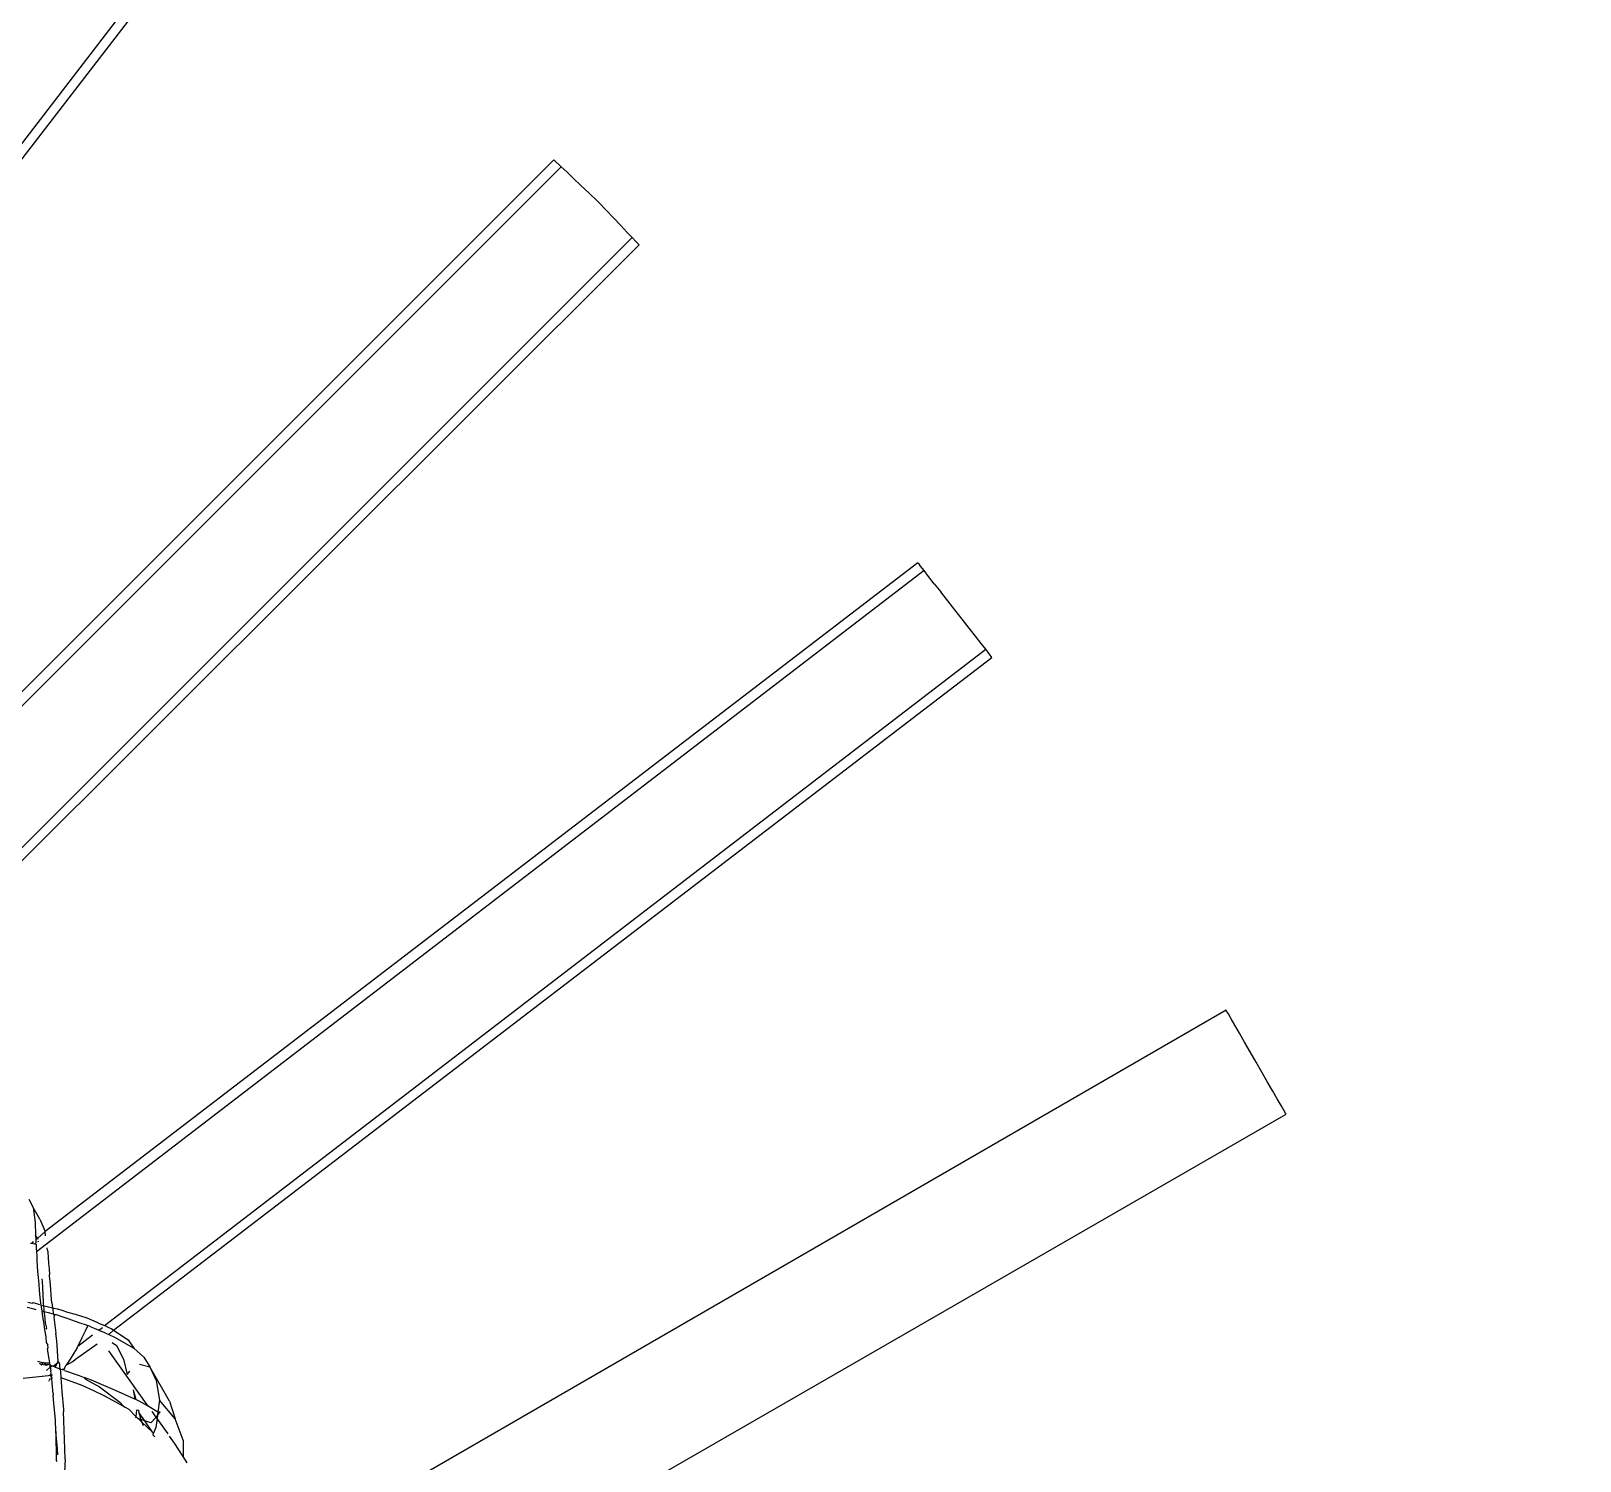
# Model space of a CAD drawing. Header units: inches. Extents: x 3324238 to 135265466, y -1036581 to 20094598.
# Drawn here: x 3354738.455 to 3354741.081, y -519083.659 to -519081.234 of the extents above; entities that cross this region are included whole.
import ezdxf

# ---------------------------------------------------------------- set-up
doc = ezdxf.new("R2010")
doc.units = ezdxf.units.IN
doc.header["$MEASUREMENT"] = 0
doc.layers.add('FURNITURE', color=32, linetype='Continuous', lineweight=13)

msp = doc.modelspace()

# ---------------------------------------------------------------- linework, layer by layer
for p, q in [((3354737.6438, -519082.4614, 0.0027), (3354738.7883, -519080.9696, 0.0027)), ((3354737.6587, -519082.4642, 0.0027), (3354738.8018, -519080.9802, 0.0027)), ((3354739.3414, -519081.4521, 0.0027), (3354738.0186, -519082.775, 0.0027)), ((3354739.3414, -519081.4521, 0.0027), (3354739.3539, -519081.464, 0.0027)), ((3354739.3539, -519081.464, 0.0027), (3354738.0237, -519082.7941, 0.0027)), ((3354739.3631, -519081.4727, 0.0027), (3354739.3539, -519081.464, 0.0027)), ((3354739.3742, -519081.4834, 0.0027), (3354739.3631, -519081.4727, 0.0027)), ((3354739.387, -519081.4956, 0.0027), (3354739.3742, -519081.4834, 0.0027)), ((3354739.4009, -519081.5088, 0.0027), (3354739.387, -519081.4956, 0.0027)), ((3354739.4153, -519081.5225, 0.0027), (3354739.4009, -519081.5088, 0.0027)), ((3354739.4153, -519081.5225, 0.0027), (3354739.4182, -519081.5253, 0.0027)), ((3354739.4291, -519081.5368, 0.0027), (3354739.4182, -519081.5253, 0.0027)), ((3354739.4423, -519081.5506, 0.0027), (3354739.4291, -519081.5368, 0.0027)), ((3354739.4545, -519081.5634, 0.0027), (3354739.4423, -519081.5506, 0.0027)), ((3354738.1525, -519082.9052, 0.0027), (3354739.4739, -519081.5837, 0.0027)), ((3354739.4652, -519081.5746, 0.0027), (3354739.4545, -519081.5634, 0.0027)), ((3354739.4739, -519081.5837, 0.0027), (3354739.4652, -519081.5746, 0.0027)), ((3354739.4804, -519081.5906, 0.0027), (3354739.4739, -519081.5837, 0.0027)), ((3354739.4858, -519081.5962, 0.0027), (3354738.1671, -519082.9121, 0.0027)), ((3354739.4844, -519081.5948, 0.0027), (3354739.4804, -519081.5906, 0.0027)), ((3354739.4844, -519081.5948, 0.0027), (3354739.4858, -519081.5962, 0.0027)), ((3354739.9582, -519082.1353, 0.0027), (3354738.4786, -519083.2695, 0.0027)), ((3354739.9594, -519082.1368, 0.0027), (3354739.9582, -519082.1353, 0.0027)), ((3354739.9594, -519082.1368, 0.0027), (3354739.9611, -519082.139, 0.0027)), ((3354739.9688, -519082.1488, 0.0027), (3354738.4642, -519083.3039, 0.0027)), ((3354739.9629, -519082.1414, 0.0027), (3354739.9611, -519082.139, 0.0027)), ((3354739.9688, -519082.1488, 0.0027), (3354739.9629, -519082.1414, 0.0027)), ((3354739.9766, -519082.1587, 0.0027), (3354739.9688, -519082.1488, 0.0027)), ((3354739.9862, -519082.1709, 0.0027), (3354739.9766, -519082.1587, 0.0027)), ((3354739.9862, -519082.1709, 0.0027), (3354739.9971, -519082.1848, 0.0027)), ((3354740.0089, -519082.1998, 0.0027), (3354739.9971, -519082.1848, 0.0027)), ((3354740.0212, -519082.2154, 0.0027), (3354740.0089, -519082.1998, 0.0027)), ((3354740.0335, -519082.2311, 0.0027), (3354740.0212, -519082.2154, 0.0027)), ((3354740.0453, -519082.2461, 0.0027), (3354740.0335, -519082.2311, 0.0027)), ((3354740.0562, -519082.26, 0.0027), (3354740.0453, -519082.2461, 0.0027)), ((3354740.0657, -519082.2721, 0.0027), (3354740.0562, -519082.26, 0.0027)), ((3354738.5797, -519083.4289, 0.0027), (3354740.0736, -519082.2821, 0.0027)), ((3354738.5949, -519083.4365, 0.0027), (3354740.0836, -519082.296, 0.0027)), ((3354740.0736, -519082.2821, 0.0027), (3354740.0657, -519082.2721, 0.0027)), ((3354740.0751, -519082.284, 0.0027), (3354740.0736, -519082.2821, 0.0027)), ((3354740.0791, -519082.2897, 0.0027), (3354740.0751, -519082.284, 0.0027)), ((3354740.0807, -519082.292, 0.0027), (3354740.0791, -519082.2897, 0.0027)), ((3354740.0825, -519082.2944, 0.0027), (3354740.0807, -519082.292, 0.0027)), ((3354740.0836, -519082.296, 0.0027), (3354740.0825, -519082.2944, 0.0027)), ((3354740.4808, -519082.8938, 0.0027), (3354738.8609, -519083.8306, 0.0027)), ((3354740.4818, -519082.8955, 0.0027), (3354740.4808, -519082.8938, 0.0027)), ((3354740.4847, -519082.9005, 0.0027), (3354740.4818, -519082.8955, 0.0027)), ((3354740.4894, -519082.9087, 0.0027), (3354740.4847, -519082.9005, 0.0027)), ((3354740.4957, -519082.9197, 0.0027), (3354740.4894, -519082.9087, 0.0027)), ((3354740.5034, -519082.9331, 0.0027), (3354740.4957, -519082.9197, 0.0027)), ((3354740.5122, -519082.9483, 0.0027), (3354740.5034, -519082.9331, 0.0027)), ((3354740.5218, -519082.9649, 0.0027), (3354740.5122, -519082.9483, 0.0027)), ((3354740.5317, -519082.9822, 0.0027), (3354740.5218, -519082.9649, 0.0027)), ((3354740.5416, -519082.9994, 0.0027), (3354740.5317, -519082.9822, 0.0027)), ((3354740.5511, -519083.016, 0.0027), (3354740.5416, -519082.9994, 0.0027)), ((3354740.5599, -519083.0313, 0.0027), (3354740.5511, -519083.016, 0.0027)), ((3354740.5676, -519083.0446, 0.0027), (3354740.5599, -519083.0313, 0.0027)), ((3354740.574, -519083.0556, 0.0027), (3354740.5676, -519083.0446, 0.0027)), ((3354740.5787, -519083.0638, 0.0027), (3354740.574, -519083.0556, 0.0027)), ((3354738.9691, -519084.0001, 0.0027), (3354740.5825, -519083.0705, 0.0027)), ((3354740.5816, -519083.0688, 0.0027), (3354740.5787, -519083.0638, 0.0027)), ((3354740.5825, -519083.0705, 0.0027), (3354740.5816, -519083.0688, 0.0027)), ((3354738.451, -519083.2147, 0.0027), (3354738.4584, -519083.2285, 0.0027)), ((3354738.4584, -519083.2285, 0.0027), (3354738.4617, -519083.2543, 0.0027)), ((3354738.4698, -519083.2485, 0.0027), (3354738.4584, -519083.2285, 0.0027)), ((3354738.4617, -519083.2543, 0.0027), (3354738.4627, -519083.2754, 0.0027)), ((3354738.4698, -519083.2485, 0.0027), (3354738.4786, -519083.2695, 0.0027)), ((3354738.4562, -519083.29, 0.0027), (3354738.4542, -519083.2898, 0.0027)), ((3354738.4588, -519083.2863, 0.0027), (3354738.4562, -519083.29, 0.0027)), ((3354738.4606, -519083.2906, 0.0027), (3354738.4562, -519083.29, 0.0027)), ((3354738.4606, -519083.2906, 0.0027), (3354738.462, -519083.2895, 0.0027)), ((3354738.462, -519083.2895, 0.0027), (3354738.4633, -519083.2885, 0.0027)), ((3354738.462, -519083.2895, 0.0027), (3354738.4634, -519083.2909, 0.0027)), ((3354738.4659, -519083.2813, 0.0027), (3354738.4627, -519083.2754, 0.0027)), ((3354738.4627, -519083.2754, 0.0027), (3354738.4631, -519083.283, 0.0027)), ((3354738.4659, -519083.2813, 0.0027), (3354738.4631, -519083.283, 0.0027)), ((3354738.4631, -519083.283, 0.0027), (3354738.4631, -519083.2841, 0.0027)), ((3354738.4631, -519083.2841, 0.0027), (3354738.4632, -519083.2854, 0.0027)), ((3354738.4632, -519083.2854, 0.0027), (3354738.4633, -519083.2885, 0.0027)), ((3354738.4634, -519083.2909, 0.0027), (3354738.4638, -519083.2974, 0.0027)), ((3354738.4786, -519083.2695, 0.0027), (3354738.4659, -519083.2813, 0.0027)), ((3354738.4659, -519083.2813, 0.0027), (3354738.4664, -519083.2822, 0.0027)), ((3354738.4675, -519083.2872, 0.0027), (3354738.4672, -519083.2855, 0.0027)), ((3354738.4796, -519083.2768, 0.0027), (3354738.4786, -519083.2695, 0.0027)), ((3354738.4638, -519083.2974, 0.0027), (3354738.4642, -519083.3039, 0.0027)), ((3354738.4642, -519083.3039, 0.0027), (3354738.4645, -519083.3106, 0.0027)), ((3354738.4645, -519083.3106, 0.0027), (3354738.465, -519083.3192, 0.0027)), ((3354738.465, -519083.3192, 0.0027), (3354738.4654, -519083.3274, 0.0027)), ((3354738.483, -519083.3011, 0.0027), (3354738.4824, -519083.2968, 0.0027)), ((3354738.483, -519083.3011, 0.0027), (3354738.4833, -519083.3052, 0.0027)), ((3354738.4833, -519083.3052, 0.0027), (3354738.4839, -519083.3131, 0.0027)), ((3354738.4839, -519083.3131, 0.0027), (3354738.4847, -519083.3235, 0.0027)), ((3354738.4654, -519083.3274, 0.0027), (3354738.4659, -519083.3372, 0.0027)), ((3354738.4659, -519083.3372, 0.0027), (3354738.4669, -519083.3471, 0.0027)), ((3354738.4847, -519083.3235, 0.0027), (3354738.4855, -519083.3327, 0.0027)), ((3354738.4855, -519083.3327, 0.0027), (3354738.4862, -519083.3424, 0.0027)), ((3354738.4864, -519083.3445, 0.0027), (3354738.4862, -519083.3424, 0.0027)), ((3354738.4872, -519083.3544, 0.0027), (3354738.4864, -519083.3445, 0.0027)), ((3354738.4669, -519083.3471, 0.0027), (3354738.4679, -519083.3587, 0.0027)), ((3354738.4679, -519083.3587, 0.0027), (3354738.4689, -519083.3686, 0.0027)), ((3354738.4689, -519083.3686, 0.0027), (3354738.47, -519083.3812, 0.0027)), ((3354738.4741, -519083.3539, 0.0027), (3354738.4739, -519083.3494, 0.0027)), ((3354738.4747, -519083.3642, 0.0027), (3354738.4741, -519083.3539, 0.0027)), ((3354738.4753, -519083.3771, 0.0027), (3354738.4747, -519083.3642, 0.0027)), ((3354738.4883, -519083.3672, 0.0027), (3354738.4872, -519083.3544, 0.0027)), ((3354738.4892, -519083.3775, 0.0027), (3354738.4883, -519083.3672, 0.0027)), ((3354738.4486, -519083.3976, 0.0027), (3354738.4596, -519083.4005, 0.0027)), ((3354738.4493, -519083.3894, 0.0027), (3354738.4574, -519083.3909, 0.0027)), ((3354738.4574, -519083.3909, 0.0027), (3354738.4586, -519083.3899, 0.0027)), ((3354738.4586, -519083.3899, 0.0027), (3354738.4692, -519083.393, 0.0027)), ((3354738.47, -519083.3812, 0.0027), (3354738.4709, -519083.3906, 0.0027)), ((3354738.4709, -519083.3906, 0.0027), (3354738.4711, -519083.3916, 0.0027)), ((3354738.4711, -519083.3916, 0.0027), (3354738.4715, -519083.3944, 0.0027)), ((3354738.4715, -519083.3944, 0.0027), (3354738.4765, -519083.3955, 0.0027)), ((3354738.4715, -519083.3944, 0.0027), (3354738.473, -519083.404, 0.0027)), ((3354738.4759, -519083.3878, 0.0027), (3354738.4753, -519083.3771, 0.0027)), ((3354738.4761, -519083.392, 0.0027), (3354738.4759, -519083.3878, 0.0027)), ((3354738.4765, -519083.3955, 0.0027), (3354738.4761, -519083.392, 0.0027)), ((3354738.4765, -519083.3955, 0.0027), (3354738.4824, -519083.3968, 0.0027)), ((3354738.477, -519083.4009, 0.0027), (3354738.4765, -519083.3955, 0.0027)), ((3354738.4824, -519083.3968, 0.0027), (3354738.4913, -519083.3988, 0.0027)), ((3354738.4902, -519083.3902, 0.0027), (3354738.4892, -519083.3775, 0.0027)), ((3354738.4902, -519083.3902, 0.0027), (3354738.4913, -519083.3988, 0.0027)), ((3354738.4913, -519083.3988, 0.0027), (3354738.4916, -519083.4008, 0.0027)), ((3354738.4913, -519083.3988, 0.0027), (3354738.4936, -519083.3993, 0.0027)), ((3354738.4936, -519083.3993, 0.0027), (3354738.5, -519083.4007, 0.0027)), ((3354738.4596, -519083.4005, 0.0027), (3354738.4633, -519083.4014, 0.0027)), ((3354738.473, -519083.404, 0.0027), (3354738.4774, -519083.4051, 0.0027)), ((3354738.473, -519083.404, 0.0027), (3354738.4746, -519083.414, 0.0027)), ((3354738.4746, -519083.414, 0.0027), (3354738.4765, -519083.4264, 0.0027)), ((3354738.4774, -519083.4051, 0.0027), (3354738.477, -519083.4009, 0.0027)), ((3354738.4774, -519083.4051, 0.0027), (3354738.4839, -519083.4068, 0.0027)), ((3354738.4781, -519083.4113, 0.0027), (3354738.4774, -519083.4051, 0.0027)), ((3354738.4794, -519083.4242, 0.0027), (3354738.4781, -519083.4113, 0.0027)), ((3354738.4815, -519083.4334, 0.0027), (3354738.4794, -519083.4242, 0.0027)), ((3354738.4839, -519083.4068, 0.0027), (3354738.4926, -519083.409, 0.0027)), ((3354738.4916, -519083.4008, 0.0027), (3354738.4926, -519083.409, 0.0027)), ((3354738.4926, -519083.409, 0.0027), (3354738.4948, -519083.4123, 0.0027)), ((3354738.4926, -519083.409, 0.0027), (3354738.4963, -519083.4099, 0.0027)), ((3354738.4948, -519083.4123, 0.0027), (3354738.4933, -519083.4146, 0.0027)), ((3354738.4933, -519083.4146, 0.0027), (3354738.4969, -519083.4418, 0.0027)), ((3354738.4963, -519083.4099, 0.0027), (3354738.4974, -519083.4103, 0.0027)), ((3354738.4974, -519083.4103, 0.0027), (3354738.507, -519083.4136, 0.0027)), ((3354738.5, -519083.4007, 0.0027), (3354738.5071, -519083.4029, 0.0027)), ((3354738.507, -519083.4136, 0.0027), (3354738.5191, -519083.4177, 0.0027)), ((3354738.5071, -519083.4029, 0.0027), (3354738.5169, -519083.4059, 0.0027)), ((3354738.5169, -519083.4059, 0.0027), (3354738.5295, -519083.4098, 0.0027)), ((3354738.5191, -519083.4177, 0.0027), (3354738.528, -519083.4207, 0.0027)), ((3354738.528, -519083.4207, 0.0027), (3354738.5392, -519083.4246, 0.0027)), ((3354738.5295, -519083.4098, 0.0027), (3354738.5385, -519083.4126, 0.0027)), ((3354738.5385, -519083.4126, 0.0027), (3354738.5496, -519083.4159, 0.0027)), ((3354738.5392, -519083.4246, 0.0027), (3354738.5468, -519083.4272, 0.0027)), ((3354738.5496, -519083.4159, 0.0027), (3354738.5572, -519083.4192, 0.0027)), ((3354738.5572, -519083.4192, 0.0027), (3354738.5663, -519083.4232, 0.0027)), ((3354738.5663, -519083.4232, 0.0027), (3354738.5721, -519083.4257, 0.0027)), ((3354738.4765, -519083.4264, 0.0027), (3354738.478, -519083.4361, 0.0027)), ((3354738.478, -519083.4361, 0.0027), (3354738.4794, -519083.4448, 0.0027)), ((3354738.4794, -519083.4448, 0.0027), (3354738.48, -519083.4486, 0.0027)), ((3354738.48, -519083.4486, 0.0027), (3354738.4806, -519083.4574, 0.0027)), ((3354738.4805, -519083.435, 0.0027), (3354738.4815, -519083.4334, 0.0027)), ((3354738.4984, -519083.4548, 0.0027), (3354738.4969, -519083.4418, 0.0027)), ((3354738.5344, -519083.4637, 0.0027), (3354738.5593, -519083.4446, 0.0027)), ((3354738.5412, -519083.4496, 0.0027), (3354738.5344, -519083.4637, 0.0027)), ((3354738.5465, -519083.4384, 0.0027), (3354738.5412, -519083.4496, 0.0027)), ((3354738.5511, -519083.4287, 0.0027), (3354738.5465, -519083.4384, 0.0027)), ((3354738.5468, -519083.4272, 0.0027), (3354738.5511, -519083.4287, 0.0027)), ((3354738.5563, -519083.4309, 0.0027), (3354738.5511, -519083.4287, 0.0027)), ((3354738.5563, -519083.4309, 0.0027), (3354738.5621, -519083.4334, 0.0027)), ((3354738.5621, -519083.4334, 0.0027), (3354738.5696, -519083.4367, 0.0027)), ((3354738.5696, -519083.4367, 0.0027), (3354738.5759, -519083.4319, 0.0027)), ((3354738.5696, -519083.4367, 0.0027), (3354738.571, -519083.4373, 0.0027)), ((3354738.571, -519083.4373, 0.0027), (3354738.5752, -519083.4391, 0.0027)), ((3354738.5721, -519083.4257, 0.0027), (3354738.5797, -519083.4289, 0.0027)), ((3354738.5811, -519083.4417, 0.0027), (3354738.5752, -519083.4391, 0.0027)), ((3354738.5797, -519083.4289, 0.0027), (3354738.5812, -519083.4296, 0.0027)), ((3354738.5811, -519083.4417, 0.0027), (3354738.5837, -519083.4429, 0.0027)), ((3354738.5812, -519083.4296, 0.0027), (3354738.5853, -519083.4314, 0.0027)), ((3354738.5837, -519083.4429, 0.0027), (3354738.5855, -519083.4436, 0.0027)), ((3354738.5853, -519083.4314, 0.0027), (3354738.591, -519083.4338, 0.0027)), ((3354738.5855, -519083.4436, 0.0027), (3354738.587, -519083.4443, 0.0027)), ((3354738.587, -519083.4443, 0.0027), (3354738.5949, -519083.4365, 0.0027)), ((3354738.587, -519083.4443, 0.0027), (3354738.5965, -519083.4484, 0.0027)), ((3354738.591, -519083.4338, 0.0027), (3354738.5934, -519083.4354, 0.0027)), ((3354738.5934, -519083.4354, 0.0027), (3354738.5949, -519083.4365, 0.0027)), ((3354738.5949, -519083.4365, 0.0027), (3354738.6195, -519083.4529, 0.0027)), ((3354738.5965, -519083.4484, 0.0027), (3354738.6293, -519083.467, 0.0027)), ((3354738.4806, -519083.4574, 0.0027), (3354738.4834, -519083.4619, 0.0027)), ((3354738.484, -519083.4669, 0.0027), (3354738.4828, -519083.4678, 0.0027)), ((3354738.484, -519083.4758, 0.0027), (3354738.4828, -519083.4678, 0.0027)), ((3354738.484, -519083.4669, 0.0027), (3354738.4834, -519083.4619, 0.0027)), ((3354738.4854, -519083.4853, 0.0027), (3354738.484, -519083.4758, 0.0027)), ((3354738.501, -519083.4894, 0.0027), (3354738.4984, -519083.4548, 0.0027)), ((3354738.5274, -519083.4757, 0.0027), (3354738.521, -519083.4859, 0.0027)), ((3354738.5331, -519083.4664, 0.0027), (3354738.5274, -519083.4757, 0.0027)), ((3354738.5304, -519083.486, 0.0027), (3354738.5671, -519083.4596, 0.0027)), ((3354738.5331, -519083.4664, 0.0027), (3354738.5344, -519083.4637, 0.0027)), ((3354738.6535, -519083.5653, 0.0027), (3354738.5868, -519083.4715, 0.0027)), ((3354738.5927, -519083.4575, 0.0027), (3354738.5996, -519083.4626, 0.0027)), ((3354738.5996, -519083.4626, 0.0027), (3354738.6116, -519083.486, 0.0027)), ((3354738.6195, -519083.4529, 0.0027), (3354738.6293, -519083.467, 0.0027)), ((3354738.6293, -519083.467, 0.0027), (3354738.6463, -519083.4823, 0.0027)), ((3354738.4749, -519083.4923, 0.0027), (3354738.4662, -519083.4896, 0.0027)), ((3354738.4689, -519083.4924, 0.0027), (3354738.4711, -519083.4937, 0.0027)), ((3354738.4711, -519083.4937, 0.0027), (3354738.472, -519083.4956, 0.0027)), ((3354738.4711, -519083.4937, 0.0027), (3354738.4737, -519083.4943, 0.0027)), ((3354738.472, -519083.4956, 0.0027), (3354738.4737, -519083.4943, 0.0027)), ((3354738.4737, -519083.4943, 0.0027), (3354738.4749, -519083.4923, 0.0027)), ((3354738.4737, -519083.4943, 0.0027), (3354738.4811, -519083.496, 0.0027)), ((3354738.4763, -519083.4923, 0.0027), (3354738.4749, -519083.4923, 0.0027)), ((3354738.4763, -519083.4923, 0.0027), (3354738.4868, -519083.4922, 0.0027)), ((3354738.4811, -519083.496, 0.0027), (3354738.4763, -519083.4923, 0.0027)), ((3354738.4809, -519083.5048, 0.0027), (3354738.4875, -519083.4997, 0.0027)), ((3354738.4811, -519083.496, 0.0027), (3354738.4826, -519083.4948, 0.0027)), ((3354738.4872, -519083.4962, 0.0027), (3354738.4826, -519083.4948, 0.0027)), ((3354738.4868, -519083.4922, 0.0027), (3354738.4854, -519083.4853, 0.0027)), ((3354738.4872, -519083.4962, 0.0027), (3354738.4868, -519083.4922, 0.0027)), ((3354738.4873, -519083.4974, 0.0027), (3354738.4872, -519083.4962, 0.0027)), ((3354738.4897, -519083.498, 0.0027), (3354738.4872, -519083.4962, 0.0027)), ((3354738.4875, -519083.4997, 0.0027), (3354738.4873, -519083.4974, 0.0027)), ((3354738.4875, -519083.4997, 0.0027), (3354738.4897, -519083.498, 0.0027)), ((3354738.4875, -519083.4997, 0.0027), (3354738.4884, -519083.5055, 0.0027)), ((3354738.4897, -519083.498, 0.0027), (3354738.4906, -519083.4973, 0.0027)), ((3354738.4922, -519083.4978, 0.0027), (3354738.4897, -519083.498, 0.0027)), ((3354738.4906, -519083.4973, 0.0027), (3354738.4922, -519083.4978, 0.0027)), ((3354738.4922, -519083.4978, 0.0027), (3354738.4996, -519083.4921, 0.0027)), ((3354738.496, -519083.4995, 0.0027), (3354738.4922, -519083.4978, 0.0027)), ((3354738.496, -519083.4995, 0.0027), (3354738.4996, -519083.4921, 0.0027)), ((3354738.496, -519083.4995, 0.0027), (3354738.501, -519083.5012, 0.0027)), ((3354738.4996, -519083.4921, 0.0027), (3354738.501, -519083.4894, 0.0027)), ((3354738.5017, -519083.4905, 0.0027), (3354738.501, -519083.4894, 0.0027)), ((3354738.501, -519083.5012, 0.0027), (3354738.5027, -519083.5018, 0.0027)), ((3354738.5037, -519083.4937, 0.0027), (3354738.5017, -519083.4905, 0.0027)), ((3354738.5027, -519083.5018, 0.0027), (3354738.5043, -519083.5039, 0.0027)), ((3354738.5038, -519083.4991, 0.0027), (3354738.5037, -519083.4937, 0.0027)), ((3354738.5041, -519083.5019, 0.0027), (3354738.5038, -519083.4991, 0.0027)), ((3354738.5043, -519083.5039, 0.0027), (3354738.5041, -519083.5019, 0.0027)), ((3354738.5043, -519083.5039, 0.0027), (3354738.5057, -519083.5029, 0.0027)), ((3354738.5043, -519083.5039, 0.0027), (3354738.5046, -519083.5075, 0.0027)), ((3354738.5057, -519083.5029, 0.0027), (3354738.5075, -519083.5035, 0.0027)), ((3354738.51, -519083.5035, 0.0027), (3354738.5075, -519083.5035, 0.0027)), ((3354738.5075, -519083.5035, 0.0027), (3354738.51, -519083.5035, 0.0027)), ((3354738.5114, -519083.5012, 0.0027), (3354738.51, -519083.5035, 0.0027)), ((3354738.5112, -519083.5032, 0.0027), (3354738.51, -519083.5035, 0.0027)), ((3354738.5112, -519083.5032, 0.0027), (3354738.5114, -519083.5012, 0.0027)), ((3354738.5118, -519083.505, 0.0027), (3354738.5112, -519083.5032, 0.0027)), ((3354738.5114, -519083.5012, 0.0027), (3354738.5147, -519083.496, 0.0027)), ((3354738.521, -519083.4859, 0.0027), (3354738.5147, -519083.496, 0.0027)), ((3354738.5147, -519083.496, 0.0027), (3354738.5257, -519083.4896, 0.0027)), ((3354738.5257, -519083.4896, 0.0027), (3354738.5304, -519083.486, 0.0027)), ((3354738.6116, -519083.486, 0.0027), (3354738.618, -519083.5116, 0.0027)), ((3354738.6389, -519083.4941, 0.0027), (3354738.6561, -519083.4991, 0.0027)), ((3354738.6463, -519083.4823, 0.0027), (3354738.6561, -519083.4991, 0.0027)), ((3354738.6561, -519083.4991, 0.0027), (3354738.6671, -519083.5223, 0.0027)), ((3354738.6896, -519083.5568, 0.0027), (3354738.6561, -519083.4991, 0.0027)), ((3354738.4896, -519083.5138, 0.0027), (3354738.4418, -519083.5188, 0.0027)), ((3354738.485, -519083.5233, 0.0027), (3354738.4855, -519083.5221, 0.0027)), ((3354738.4869, -519083.5194, 0.0027), (3354738.4855, -519083.5221, 0.0027)), ((3354738.4869, -519083.5194, 0.0027), (3354738.4901, -519083.5187, 0.0027)), ((3354738.4875, -519083.5116, 0.0027), (3354738.4891, -519083.5104, 0.0027)), ((3354738.4885, -519083.5127, 0.0027), (3354738.4875, -519083.5116, 0.0027)), ((3354738.4891, -519083.5104, 0.0027), (3354738.4884, -519083.5055, 0.0027)), ((3354738.4885, -519083.5127, 0.0027), (3354738.4914, -519083.5123, 0.0027)), ((3354738.4885, -519083.5127, 0.0027), (3354738.4896, -519083.5138, 0.0027)), ((3354738.4885, -519083.5161, 0.0027), (3354738.4896, -519083.5138, 0.0027)), ((3354738.4885, -519083.5161, 0.0027), (3354738.49, -519083.5149, 0.0027)), ((3354738.4885, -519083.5161, 0.0027), (3354738.4905, -519083.5166, 0.0027)), ((3354738.4901, -519083.5187, 0.0027), (3354738.4905, -519083.5166, 0.0027)), ((3354738.4901, -519083.5187, 0.0027), (3354738.491, -519083.518, 0.0027)), ((3354738.4909, -519083.5268, 0.0027), (3354738.4901, -519083.5187, 0.0027)), ((3354738.4923, -519083.5444, 0.0027), (3354738.4909, -519083.5268, 0.0027)), ((3354738.5046, -519083.5075, 0.0027), (3354738.5054, -519083.5169, 0.0027)), ((3354738.5054, -519083.5169, 0.0027), (3354738.5408, -519083.5297, 0.0027)), ((3354738.5054, -519083.5169, 0.0027), (3354738.5073, -519083.5408, 0.0027)), ((3354738.5118, -519083.505, 0.0027), (3354738.5366, -519083.5138, 0.0027)), ((3354738.5366, -519083.5138, 0.0027), (3354738.5451, -519083.5169, 0.0027)), ((3354738.5408, -519083.5297, 0.0027), (3354738.561, -519083.5391, 0.0027)), ((3354738.5451, -519083.5169, 0.0027), (3354738.5471, -519083.5196, 0.0027)), ((3354738.5575, -519083.5216, 0.0027), (3354738.5451, -519083.5169, 0.0027)), ((3354738.5471, -519083.5196, 0.0027), (3354738.5708, -519083.5327, 0.0027)), ((3354738.5741, -519083.5288, 0.0027), (3354738.5575, -519083.5216, 0.0027)), ((3354738.598, -519083.5391, 0.0027), (3354738.5741, -519083.5288, 0.0027)), ((3354738.618, -519083.5116, 0.0027), (3354738.6226, -519083.5062, 0.0027)), ((3354738.6671, -519083.5223, 0.0027), (3354738.6728, -519083.5552, 0.0027)), ((3354738.4923, -519083.5444, 0.0027), (3354738.4925, -519083.5468, 0.0027)), ((3354738.4937, -519083.561, 0.0027), (3354738.4925, -519083.5468, 0.0027)), ((3354738.5073, -519083.5408, 0.0027), (3354738.5097, -519083.571, 0.0027)), ((3354738.561, -519083.5391, 0.0027), (3354738.5794, -519083.5478, 0.0027)), ((3354738.5708, -519083.5327, 0.0027), (3354738.603, -519083.5571, 0.0027)), ((3354738.5794, -519083.5478, 0.0027), (3354738.6114, -519083.5653, 0.0027)), ((3354738.631, -519083.5539, 0.0027), (3354738.598, -519083.5391, 0.0027)), ((3354738.6279, -519083.5376, 0.0027), (3354738.6323, -519083.5545, 0.0027)), ((3354738.6279, -519083.5376, 0.0027), (3354738.631, -519083.5539, 0.0027)), ((3354738.6323, -519083.5545, 0.0027), (3354738.631, -519083.5539, 0.0027)), ((3354738.6383, -519083.5572, 0.0027), (3354738.6323, -519083.5545, 0.0027)), ((3354738.6728, -519083.5552, 0.0027), (3354738.67, -519083.5756, 0.0027)), ((3354738.6993, -519083.5869, 0.0027), (3354738.6728, -519083.5552, 0.0027)), ((3354738.6896, -519083.5568, 0.0027), (3354738.6993, -519083.5869, 0.0027)), ((3354738.4963, -519083.5888, 0.0027), (3354738.4937, -519083.561, 0.0027)), ((3354738.5097, -519083.571, 0.0027), (3354738.5101, -519083.5752, 0.0027)), ((3354738.5115, -519083.6214, 0.0027), (3354738.5101, -519083.5752, 0.0027)), ((3354738.603, -519083.5571, 0.0027), (3354738.6054, -519083.5589, 0.0027)), ((3354738.6114, -519083.5653, 0.0027), (3354738.6054, -519083.5589, 0.0027)), ((3354738.6114, -519083.5653, 0.0027), (3354738.6147, -519083.5671, 0.0027)), ((3354738.6147, -519083.5671, 0.0027), (3354738.6207, -519083.5704, 0.0027)), ((3354738.6207, -519083.5704, 0.0027), (3354738.6324, -519083.5828, 0.0027)), ((3354738.6324, -519083.5828, 0.0027), (3354738.6321, -519083.5855, 0.0027)), ((3354738.6337, -519083.5718, 0.0027), (3354738.6324, -519083.5828, 0.0027)), ((3354738.6324, -519083.5828, 0.0027), (3354738.6367, -519083.5866, 0.0027)), ((3354738.6348, -519083.5719, 0.0027), (3354738.6369, -519083.5721, 0.0027)), ((3354738.6369, -519083.5721, 0.0027), (3354738.6379, -519083.5762, 0.0027)), ((3354738.6476, -519083.5903, 0.0027), (3354738.6379, -519083.5762, 0.0027)), ((3354738.6379, -519083.5762, 0.0027), (3354738.6412, -519083.5881, 0.0027)), ((3354738.6535, -519083.5653, 0.0027), (3354738.6383, -519083.5572, 0.0027)), ((3354738.67, -519083.5756, 0.0027), (3354738.6535, -519083.5653, 0.0027)), ((3354738.6668, -519083.584, 0.0027), (3354738.6601, -519083.5746, 0.0027)), ((3354738.6693, -519083.5811, 0.0027), (3354738.6668, -519083.584, 0.0027)), ((3354738.6693, -519083.5811, 0.0027), (3354738.6686, -519083.5865, 0.0027)), ((3354738.67, -519083.5756, 0.0027), (3354738.6693, -519083.5811, 0.0027)), ((3354738.6737, -519083.576, 0.0027), (3354738.6693, -519083.5811, 0.0027)), ((3354738.6737, -519083.576, 0.0027), (3354738.67, -519083.5756, 0.0027)), ((3354738.4967, -519083.6088, 0.0027), (3354738.4963, -519083.5888, 0.0027)), ((3354738.4998, -519083.6377, 0.0027), (3354738.4967, -519083.6088, 0.0027)), ((3354738.4967, -519083.6088, 0.0027), (3354738.4975, -519083.6577, 0.0027)), ((3354738.6367, -519083.5866, 0.0027), (3354738.6429, -519083.5925, 0.0027)), ((3354738.6412, -519083.5881, 0.0027), (3354738.6367, -519083.5866, 0.0027)), ((3354738.6476, -519083.5903, 0.0027), (3354738.6412, -519083.5881, 0.0027)), ((3354738.6412, -519083.5881, 0.0027), (3354738.6429, -519083.5925, 0.0027)), ((3354738.6429, -519083.5925, 0.0027), (3354738.6608, -519083.6098, 0.0027)), ((3354738.6429, -519083.5925, 0.0027), (3354738.6452, -519083.5984, 0.0027)), ((3354738.6608, -519083.6098, 0.0027), (3354738.6476, -519083.5903, 0.0027)), ((3354738.6582, -519083.594, 0.0027), (3354738.6476, -519083.5903, 0.0027)), ((3354738.6668, -519083.584, 0.0027), (3354738.6582, -519083.594, 0.0027)), ((3354738.6665, -519083.6015, 0.0027), (3354738.6622, -519083.6124, 0.0027)), ((3354738.6686, -519083.5865, 0.0027), (3354738.6665, -519083.6015, 0.0027)), ((3354738.6686, -519083.5865, 0.0027), (3354738.6668, -519083.584, 0.0027)), ((3354738.6872, -519083.6127, 0.0027), (3354738.6686, -519083.5865, 0.0027)), ((3354738.713, -519083.6232, 0.0027), (3354738.6993, -519083.5869, 0.0027)), ((3354738.5125, -519083.6555, 0.0027), (3354738.5115, -519083.6214, 0.0027)), ((3354738.6608, -519083.6098, 0.0027), (3354738.6622, -519083.6124, 0.0027)), ((3354738.6622, -519083.6124, 0.0027), (3354738.6615, -519083.6143, 0.0027)), ((3354738.6615, -519083.6143, 0.0027), (3354738.665, -519083.6177, 0.0027)), ((3354738.6983, -519083.6282, 0.0027), (3354738.6899, -519083.6165, 0.0027)), ((3354738.7129, -519083.651, 0.0027), (3354738.6983, -519083.6282, 0.0027)), ((3354738.713, -519083.6232, 0.0027), (3354738.7129, -519083.651, 0.0027)), ((3354738.4975, -519083.6577, 0.0027), (3354738.4988, -519083.6595, 0.0027)), ((3354738.5003, -519083.6481, 0.0027), (3354738.4998, -519083.6377, 0.0027)), ((3354738.5125, -519083.6555, 0.0027), (3354738.5115, -519083.6774, 0.0027)), ((3354738.7198, -519083.6617, 0.0027), (3354738.7129, -519083.651, 0.0027))]:
    msp.add_line(p, q)
at = {"layer": 'FURNITURE', "lineweight": 30}
msp.add_arc((3354732.7531, -519086.6174, 0.0027), 12.0161, 2.96628, 177.03372, dxfattribs=at)

doc.saveas('drawing.dxf')
